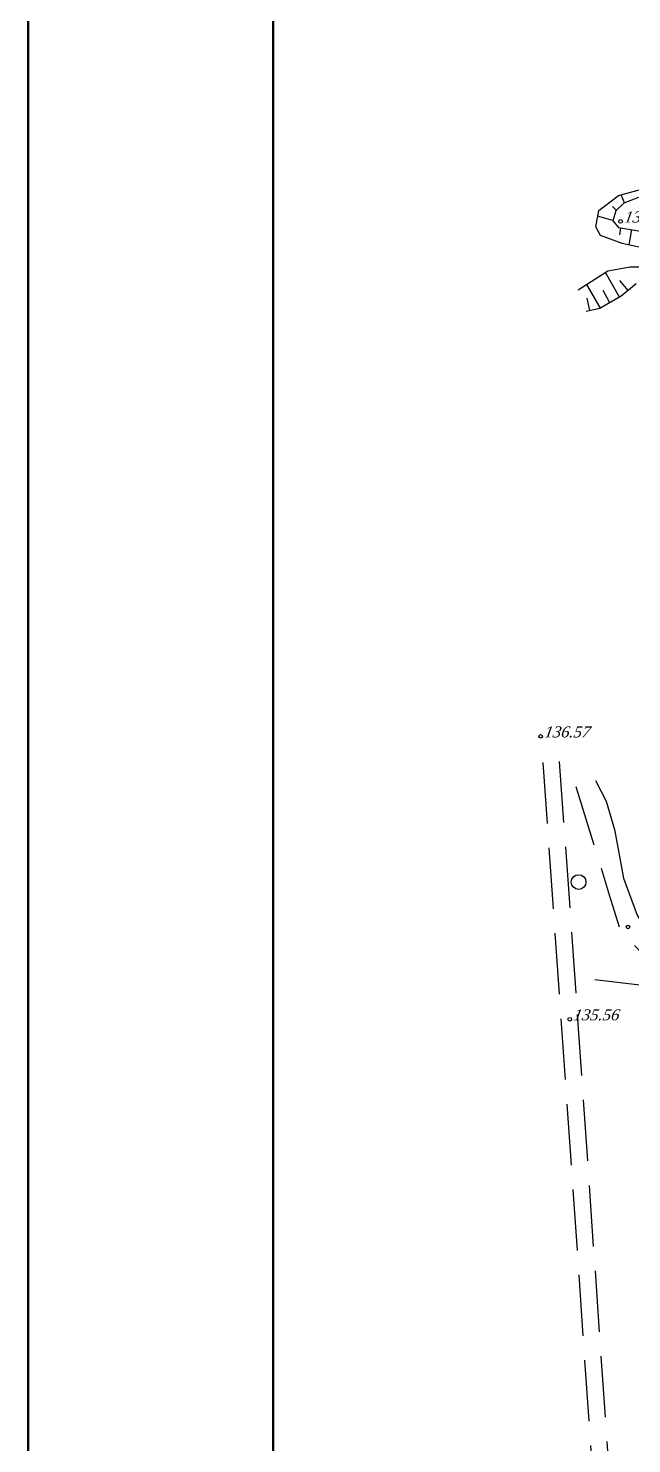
# Model space of a CAD drawing. Header units: millimetres. Extents: x 1400 to 7029, y -1119 to 1612.
# Drawn here: x 2716 to 2765.3, y 1367.1 to 1482.9 of the extents above; entities that cross this region are included whole.
import ezdxf

# ---------------------------------------------------------------- set-up
doc = ezdxf.new("R2010")
doc.units = ezdxf.units.MM
doc.linetypes.add('AHIDDEN4', pattern=[7, 5, -2])
for name, color, linetype in [('00_Північ', 7, 'Continuous'), ('00_Північ_відмітки', 7, 'Continuous'), ('CONT-MNR', 7, 'Continuous'), ('Андрей', 7, 'Continuous'), ('ПИКЕТЫ', 7, 'Continuous'), ('РАСТИТ', 7, 'Continuous'), ('СІТУАЦІЯ', 7, 'Continuous')]:
    doc.layers.add(name, color=color, linetype=linetype)
doc.styles.add('universw', font='timesi.ttf', dxfattribs={"oblique": 10})

# ---------------------------------------------------------------- blocks, each defined once
blk = doc.blocks.new('372')
blk.add_circle((0, 0), 1)
blk = doc.blocks.new('368')
at = {"color": 0, "linetype": 'Continuous'}
blk.add_blockref('372', (0, 0), dxfattribs=at)

msp = doc.modelspace()

# ---------------------------------------------------------------- linework, layer by layer
at = {"lineweight": 50}
for points in [[(3582.002, 1604.9881), (3582.002, 1000.9881), (2716.002, 1000.9881), (2716.002, 1604.9881)], [(3577.002, 1599.9881), (3577.002, 1005.9881), (2736.002, 1005.9881), (2736.002, 1599.9881)]]:
    msp.add_lwpolyline(points, close=True, dxfattribs=at)
at = {"layer": '00_Північ', "linetype": 'Continuous'}
for p, q in [((2764.7208, 1468.6229), (2764.4649, 1469.2804)), ((2763.7837, 1467.1697), (2762.5356, 1467.5292)), ((2765.2961, 1466.4298), (2765.0788, 1465.178)), ((2764.3245, 1460.8987), (2763.1735, 1462.9148)), ((2762.7613, 1460.0063), (2761.6518, 1461.9497))]:
    msp.add_line(p, q, dxfattribs=at)
at = {"layer": '00_Північ', "color": 250, "linetype": 'Continuous'}
for p, q in [((2764.0597, 1468.0183), (2763.7624, 1468.3277)), ((2764.4093, 1466.5837), (2764.3082, 1466.001)), ((2765.0306, 1461.4531), (2764.3406, 1462.2739)), ((2763.5429, 1460.4525), (2762.9778, 1461.4424)), ((2761.8878, 1459.8021), (2761.675, 1460.8157))]:
    msp.add_line(p, q, dxfattribs=at)
at = {"layer": '00_Північ', "linetype": 'AHIDDEN4', "flags": 128}
msp.add_lwpolyline([(2760.7506, 1420.8719), (2762.4339, 1415.4573), (2763.486, 1412.014), (2764.3805, 1409.1138), (2766.8404, 1406.5248), (2768.7768, 1404.7726), (2772.1264, 1403.1512), (2773.9582, 1401.8959), (2775.9336, 1399.1609), (2777.8981, 1395.0149), (2780.4873, 1390.334), (2785.7142, 1383.9346)], dxfattribs=at)
at = {"layer": '00_Північ', "linetype": 'Continuous', "flags": 128}
msp.add_lwpolyline([(2762.3549, 1421.3781), (2763.2318, 1419.669), (2763.9232, 1417.3587), (2764.6577, 1413.3858), (2765.7592, 1410.3493), (2766.7163, 1408.7807), (2769.4527, 1406.5457), (2772.1421, 1404.8045), (2774.1621, 1403.3115), (2776.7642, 1400.5098), (2778.1772, 1398.3596), (2780.5538, 1392.9422), (2782.8021, 1389.4756), (2784.7036, 1387.3439), (2786.8035, 1384.6009)], dxfattribs=at)
at = {"layer": '00_Північ_відмітки', "color": 7, "linetype": 'Continuous'}
msp.add_circle((2764.4076, 1467.0982), 0.15, dxfattribs=at)
at = {"layer": 'CONT-MNR', "color": 30, "linetype": 'Continuous', "flags": 128}
msp.add_lwpolyline([(2762.3111, 1405.0949), (2765.9799, 1404.6473)], dxfattribs=at)
at = {"layer": 'Андрей', "linetype": 'Continuous', "flags": 128}
for points in [[(2769.1641, 1464.2737), (2764.5314, 1465.2991), (2762.767, 1465.9476), (2762.3765, 1466.6548), (2762.6205, 1467.9962), (2764.2293, 1469.2169), (2767.3439, 1470.0559)], [(2765.8627, 1469.0674), (2764.6671, 1468.602), (2764.0161, 1467.9764), (2763.7783, 1467.1507), (2764.2414, 1466.6128), (2768.1347, 1465.9372)], [(2760.9559, 1461.5083), (2763.381, 1463.0464), (2765.1999, 1463.3726), (2766.2726, 1463.3726)], [(2765.6703, 1461.9909), (2764.47, 1460.9818), (2762.7036, 1459.9734), (2761.5891, 1459.7393)]]:
    msp.add_lwpolyline(points, dxfattribs=at)
at = {"layer": 'ПИКЕТЫ', "color": 7, "linetype": 'Continuous'}
for centre in [(2757.8775, 1424.9803), (2765.0187, 1409.3866), (2760.2571, 1401.8391)]:
    msp.add_circle(centre, 0.15, dxfattribs=at)
at = {"layer": 'СІТУАЦІЯ', "color": 7, "linetype": 'AHIDDEN4'}
for p, q in [((2759.4007, 1422.9309), (2760.8686, 1402.2191)), ((2760.8686, 1402.2191), (2764.6641, 1347.445))]:
    msp.add_line(p, q, dxfattribs=at)
at = {"layer": 'СІТУАЦІЯ', "color": 7, "linetype": 'AHIDDEN4', "flags": 128}
msp.add_lwpolyline([(2758.0541, 1422.8354), (2759.5219, 1402.1248), (2763.318, 1347.3416), (2763.9658, 1339.6567), (2762.6702, 1340.4657), (2760.4838, 1346.6136), (2759.755, 1353.2469), (2758.2974, 1358.1005), (2755.8714, 1360.8702)], dxfattribs=at)

# ---------------------------------------------------------------- block references
at = {"layer": 'РАСТИТ', "color": 7, "xscale": 0.6, "yscale": 0.6, "zscale": 0.6}
msp.add_blockref('368', (2760.9764, 1413.0662), dxfattribs=at)

# ---------------------------------------------------------------- texts
at = {"layer": '00_Північ_відмітки', "color": 7, "linetype": 'Continuous', "style": 'universw', "oblique": 10}
msp.add_text('135.27', height=0.9, dxfattribs=at).set_placement((2764.6761, 1467.0115))
at = {"layer": 'ПИКЕТЫ', "color": 7, "linetype": 'Continuous', "style": 'universw', "oblique": 10}
for s, p in [('136.57', (2758.146, 1424.8936)), ('135.56', (2760.5256, 1401.7524))]:
    msp.add_text(s, height=0.9, dxfattribs=at).set_placement(p)

doc.saveas('drawing.dxf')
